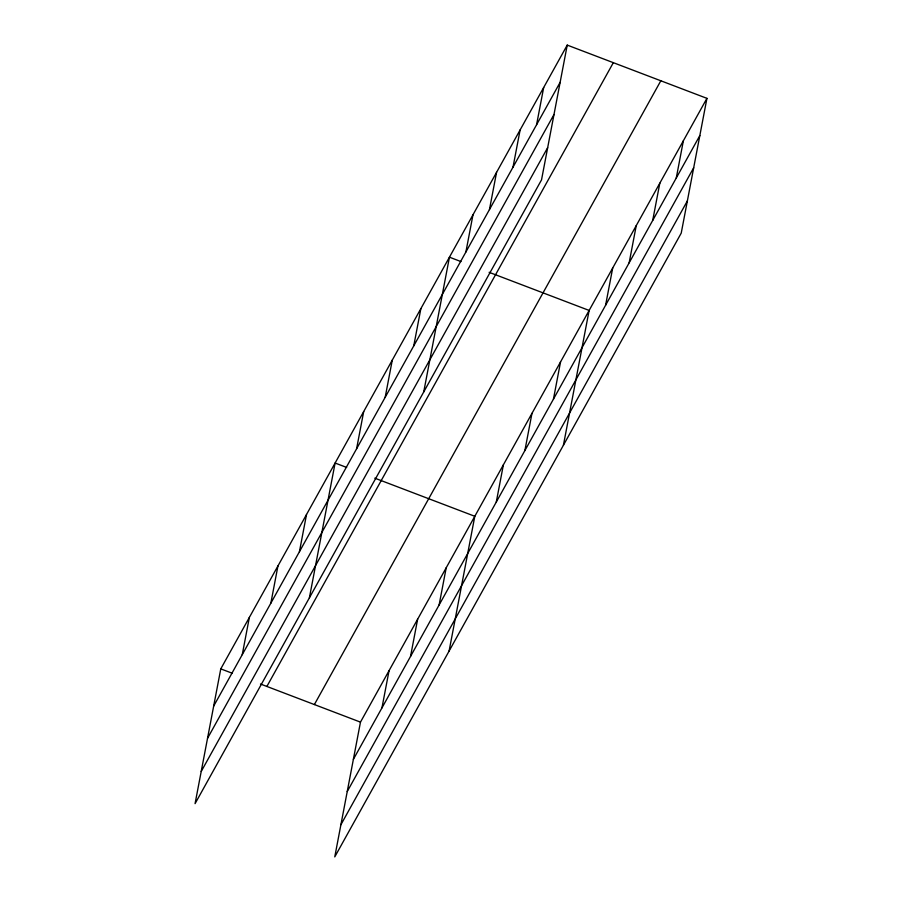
<?xml version="1.0" encoding="UTF-8"?>
<svg xmlns="http://www.w3.org/2000/svg" width="902" height="902" viewBox="0 0 902 902"><rect width="100%" height="100%" fill="white"/><g stroke="black" fill="none" stroke-linecap="round" stroke-linejoin="round"><path stroke-width="1.35" d="M567.234 45.1L220.776 668.878L195.069 803.648L541.527 179.87L567.234 45.1L706.931 98.352L681.224 233.122L334.766 856.9L360.473 722.13L706.931 98.352M242.255 654.649L249.358 617.419M270.848 603.179L277.94 565.949M299.43 551.72L306.522 514.49M309.397 597.801L335.104 463.03L346.639 467.428M356.594 448.801L363.698 411.571M385.177 397.331L392.28 360.112M413.759 345.872L420.862 308.642M423.726 391.964L449.444 257.183L460.967 261.58M465.894 251.996L472.998 214.766M381.952 707.89L389.055 670.66M489.459 209.58L496.562 172.35M410.534 656.431L417.637 619.2M513.012 167.163L520.116 129.933M439.116 604.971L446.219 567.741M536.577 124.747L543.68 87.517M449.095 651.052L474.802 516.282L374.804 478.161M496.292 502.042L503.384 464.812M524.874 450.583L531.966 413.353M553.456 399.124L560.548 361.894M563.423 445.205L589.13 310.435L489.132 272.314M605.592 305.248L612.695 268.018M629.156 262.832L636.248 225.601M652.71 220.415L659.813 183.185M676.274 177.998L683.366 140.768M213.673 706.108L560.131 82.33M207.539 738.298L553.986 114.52M201.214 771.458L547.661 147.68M266.879 686.445L613.337 62.666M314.381 704.552L660.828 80.774M353.37 759.349L699.828 135.582M347.236 791.539L693.683 167.772M340.911 824.71L687.358 200.932M220.776 668.878L232.31 673.264M260.475 684.009L360.473 722.13"/></g></svg>
